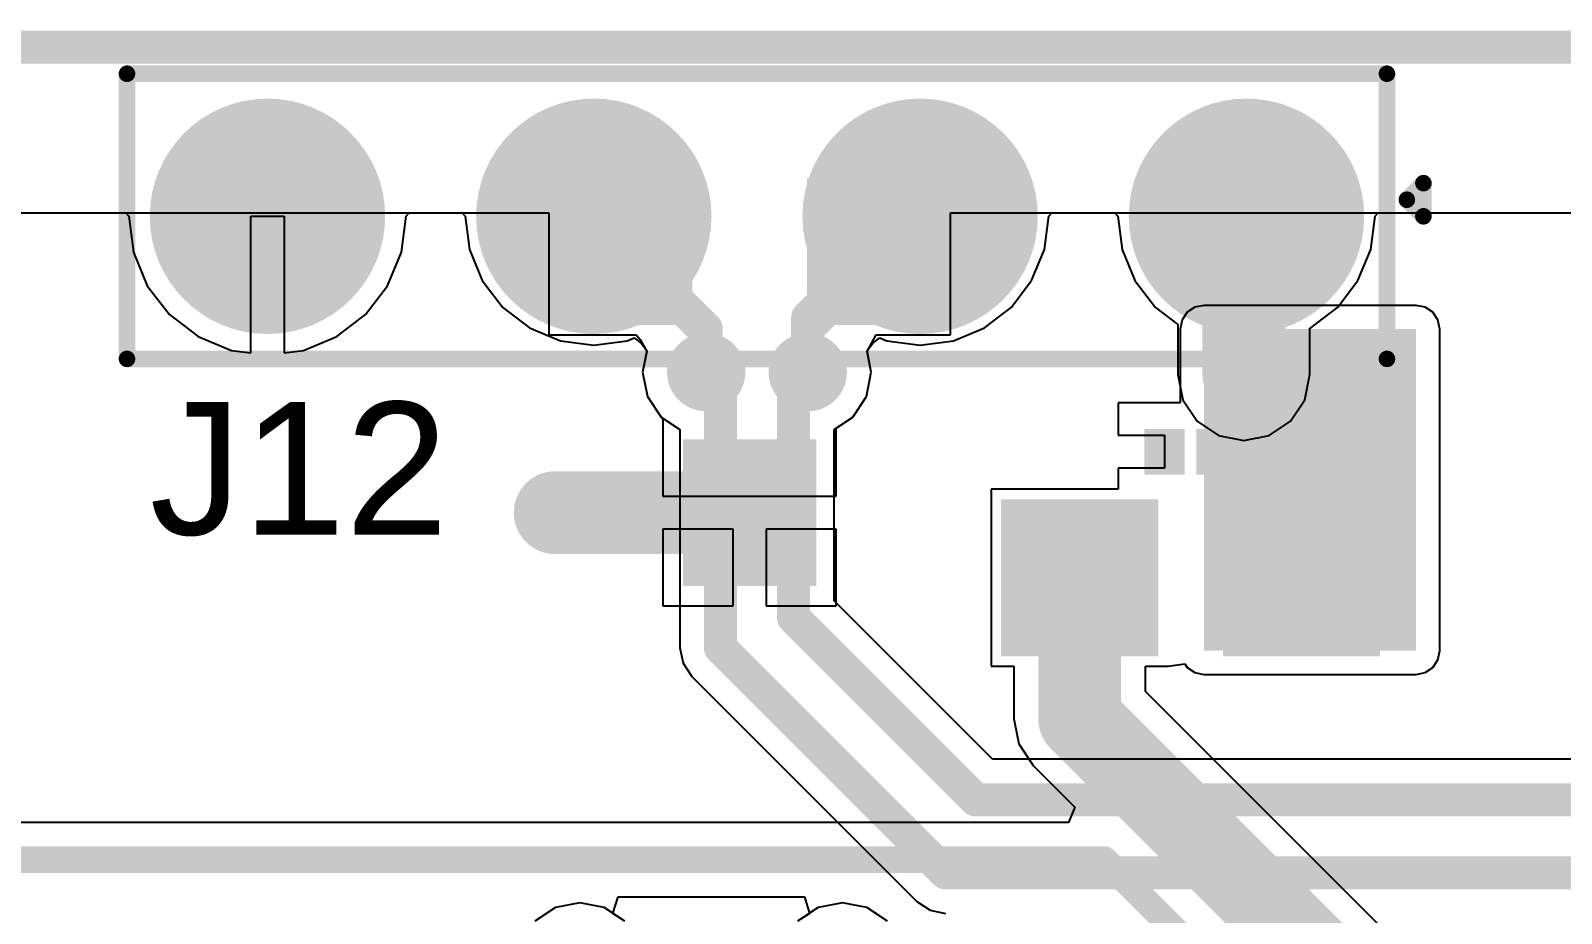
# Model space of a CAD drawing. Header units: millimetres. Extents: x -0.29 to 3.46, y -0.11 to 2.46.
# Drawn here: x 1.5641 to 2.0258, y 2.1988 to 2.465 of the extents above; entities that cross this region are included whole.
import ezdxf

# ---------------------------------------------------------------- set-up
doc = ezdxf.new("R2010")
doc.units = ezdxf.units.MM
doc.header["$MEASUREMENT"] = 0
for name, color, linetype in [('BottomLayer', 5, 'Continuous'), ('BottomPaste', 16, 'Continuous'), ('BottomSolder', 6, 'Continuous'), ('Mechanical2', 216, 'Continuous'), ('TopLayer', 1, 'Continuous'), ('TopOverlay', 2, 'Continuous'), ('TopPaste', 8, 'Continuous'), ('TopSolder', 216, 'Continuous'), ('ViaHoleLayer', 16, 'Continuous')]:
    doc.layers.add(name, color=color, linetype=linetype)
doc.styles.add('Arial', font='', dxfattribs={"height": 0.2})
doc.styles.get('Arial').set_extended_font_data('Arial')

# ---------------------------------------------------------------- blocks, each defined once
blk = doc.blocks.new('P____4_P___81')
at = {"layer": 'TopLayer'}
h = blk.add_hatch(color=1, dxfattribs=at)
edge = h.paths.add_edge_path()
edge.add_arc((-0.14764, 0), 0.0315, 0, 360)
h = blk.add_hatch(color=1, dxfattribs=at)
edge = h.paths.add_edge_path()
edge.add_arc((-0.04921, 0), 0.0315, 0, 360)
h = blk.add_hatch(color=1, dxfattribs=at)
edge = h.paths.add_edge_path()
edge.add_arc((0.04921, 0), 0.0315, 0, 360)
h = blk.add_hatch(color=1, dxfattribs=at)
edge = h.paths.add_edge_path()
edge.add_arc((0.14764, 0), 0.0315, 0, 360)
at = {"layer": 'TopPaste'}
h = blk.add_hatch(color=8, dxfattribs=at)
edge = h.paths.add_edge_path()
edge.add_arc((-0.14764, 0), 0.0315, 0, 360)
h = blk.add_hatch(color=8, dxfattribs=at)
edge = h.paths.add_edge_path()
edge.add_arc((-0.04921, 0), 0.0315, 0, 360)
h = blk.add_hatch(color=8, dxfattribs=at)
edge = h.paths.add_edge_path()
edge.add_arc((0.04921, 0), 0.0315, 0, 360)
h = blk.add_hatch(color=8, dxfattribs=at)
edge = h.paths.add_edge_path()
edge.add_arc((0.14764, 0), 0.0315, 0, 360)
at = {"layer": 'TopSolder'}
h = blk.add_hatch(color=216, dxfattribs=at)
edge = h.paths.add_edge_path()
edge.add_arc((-0.14764, 0), 0.0355, 0, 360)
h = blk.add_hatch(color=216, dxfattribs=at)
edge = h.paths.add_edge_path()
edge.add_arc((-0.04921, 0), 0.0355, 0, 360)
h = blk.add_hatch(color=216, dxfattribs=at)
edge = h.paths.add_edge_path()
edge.add_arc((0.04921, 0), 0.0355, 0, 360)
h = blk.add_hatch(color=216, dxfattribs=at)
edge = h.paths.add_edge_path()
edge.add_arc((0.14764, 0), 0.0355, 0, 360)
at = {"layer": 'TopOverlay', "const_width": 0.005}
for points in [[(0.19, 0.043), (-0.19, 0.043)], [(-0.19, 0.043), (-0.19, -0.043)], [(0.19, 0.043), (0.19, -0.043)], [(-0.196, -0.005), (-0.201, 0)], [(-0.201, 0), (-0.201, -0.01)], [(-0.196, -0.005), (-0.201, -0.01)], [(0.19, -0.043), (-0.19, -0.043)]]:
    blk.add_lwpolyline(points, dxfattribs=at)
at = {"layer": 'TopOverlay', "const_width": 0.0025}
for points in [[(-0.19125, 0.043, 1), (-0.18875, 0.043, 1)], [(-0.19125, 0.043, 1), (-0.18875, 0.043, 1)], [(0.18875, 0.043, 1), (0.19125, 0.043, 1)], [(0.18875, 0.043, 1), (0.19125, 0.043, 1)], [(-0.20225, 0, 1), (-0.19975, 0, 1)], [(-0.20225, 0, 1), (-0.19975, 0, 1)], [(-0.19725, -0.005, 1), (-0.19475, -0.005, 1)], [(-0.19725, -0.005, 1), (-0.19475, -0.005, 1)], [(-0.20225, -0.01, 1), (-0.19975, -0.01, 1)], [(-0.20225, -0.01, 1), (-0.19975, -0.01, 1)], [(-0.19125, -0.043, 1), (-0.18875, -0.043, 1)], [(-0.19125, -0.043, 1), (-0.18875, -0.043, 1)], [(0.18875, -0.043, 1), (0.19125, -0.043, 1)], [(0.18875, -0.043, 1), (0.19125, -0.043, 1)]]:
    blk.add_lwpolyline(points, format="xyb", close=True, dxfattribs=at)
blk = doc.blocks.new('F____0603_B_94')
at = {"layer": 'BottomLayer'}
for points in [[(-0.01378, -0.01969), (-0.05315, -0.01969), (-0.05315, 0.01969), (-0.01378, 0.01969)], [(0.05315, -0.01969), (0.01378, -0.01969), (0.01378, 0.01969), (0.05315, 0.01969)]]:
    blk.add_hatch(color=5, dxfattribs=at).paths.add_polyline_path(points)
at = {"layer": 'BottomPaste'}
for points in [[(-0.01378, -0.01969), (-0.05315, -0.01969), (-0.05315, 0.01969), (-0.01378, 0.01969)], [(0.05315, -0.01969), (0.01378, -0.01969), (0.01378, 0.01969), (0.05315, 0.01969)]]:
    blk.add_hatch(color=16, dxfattribs=at).paths.add_polyline_path(points)
at = {"layer": 'BottomSolder'}
for points in [[(-0.00978, -0.02369), (-0.05715, -0.02369), (-0.05715, 0.02369), (-0.00978, 0.02369)], [(0.05715, -0.02369), (0.00978, -0.02369), (0.00978, 0.02369), (0.05715, 0.02369)]]:
    blk.add_hatch(color=6, dxfattribs=at).paths.add_polyline_path(points)
blk = doc.blocks.new('S___23_B_104')
at = {"layer": 'BottomLayer'}
for points in [[(-0.05354, 0.05748), (-0.02126, 0.05748), (-0.02126, 0.02126), (-0.05354, 0.02126)], [(0.02126, 0.05748), (0.05354, 0.05748), (0.05354, 0.02126), (0.02126, 0.02126)], [(-0.01614, -0.02126), (0.01614, -0.02126), (0.01614, -0.05748), (-0.01614, -0.05748)]]:
    blk.add_hatch(color=5, dxfattribs=at).paths.add_polyline_path(points)
at = {"layer": 'BottomPaste'}
for points in [[(-0.05354, 0.05748), (-0.02126, 0.05748), (-0.02126, 0.02126), (-0.05354, 0.02126)], [(0.02126, 0.05748), (0.05354, 0.05748), (0.05354, 0.02126), (0.02126, 0.02126)], [(-0.01614, -0.02126), (0.01614, -0.02126), (0.01614, -0.05748), (-0.01614, -0.05748)]]:
    blk.add_hatch(color=16, dxfattribs=at).paths.add_polyline_path(points)
at = {"layer": 'BottomSolder'}
for points in [[(-0.05754, 0.06148), (-0.01726, 0.06148), (-0.01726, 0.01726), (-0.05754, 0.01726)], [(0.01726, 0.06148), (0.05754, 0.06148), (0.05754, 0.01726), (0.01726, 0.01726)], [(-0.02014, -0.01726), (0.02014, -0.01726), (0.02014, -0.06148), (-0.02014, -0.06148)]]:
    blk.add_hatch(color=6, dxfattribs=at).paths.add_polyline_path(points)
blk = doc.blocks.new('DSN0603_2_B_105')
at = {"layer": 'BottomLayer'}
for points in [[(-0.01181, 0.00472), (-0.00394, 0.00472), (-0.00394, -0.00472), (-0.01181, -0.00472)], [(0.00394, 0.00472), (0.01181, 0.00472), (0.01181, -0.00472), (0.00394, -0.00472)]]:
    blk.add_hatch(color=5, dxfattribs=at).paths.add_polyline_path(points)
at = {"layer": 'BottomPaste'}
for points in [[(-0.01181, 0.00472), (-0.00394, 0.00472), (-0.00394, -0.00472), (-0.01181, -0.00472)], [(0.00394, 0.00472), (0.01181, 0.00472), (0.01181, -0.00472), (0.00394, -0.00472)]]:
    blk.add_hatch(color=16, dxfattribs=at).paths.add_polyline_path(points)
at = {"layer": 'BottomSolder'}
for points in [[(-0.01398, 0.00689), (-0.00177, 0.00689), (-0.00177, -0.00689), (-0.01398, -0.00689)], [(0.00177, 0.00689), (0.01398, 0.00689), (0.01398, -0.00689), (0.00177, -0.00689)]]:
    blk.add_hatch(color=6, dxfattribs=at).paths.add_polyline_path(points)

msp = doc.modelspace()

# ---------------------------------------------------------------- hatches: boundary and pattern name
at = {"layer": 'BottomLayer'}
h = msp.add_hatch(color=5, dxfattribs=at)
edge = h.paths.add_edge_path()
edge.add_arc((1.7679, 2.362), 0.01181, 0, 360)
h = msp.add_hatch(color=5, dxfattribs=at)
edge = h.paths.add_edge_path()
edge.add_arc((1.79852, 2.362), 0.01181, 0, 360)
msp.add_hatch(color=5, dxfattribs=at).paths.add_polyline_path([(1.918, 2.278), (1.982, 2.278), (1.982, 2.375), (1.918, 2.375)])
h = msp.add_hatch(color=5, dxfattribs=at)
edge = h.paths.add_edge_path()
edge.add_arc((1.93006, 2.36128), 0.01181, 0, 360)
h = msp.add_hatch(color=5, dxfattribs=at)
edge = h.paths.add_edge_path()
edge.add_arc((1.72237, 2.31963), 0.01181, 0, 360)
at = {"layer": 'TopLayer'}
h = msp.add_hatch(color=1, dxfattribs=at)
edge = h.paths.add_edge_path()
edge.add_arc((1.7679, 2.362), 0.01181, 0, 360)
h = msp.add_hatch(color=1, dxfattribs=at)
edge = h.paths.add_edge_path()
edge.add_arc((1.79852, 2.362), 0.01181, 0, 360)
h = msp.add_hatch(color=1, dxfattribs=at)
edge = h.paths.add_edge_path()
edge.add_arc((1.93006, 2.36128), 0.01181, 0, 360)
h = msp.add_hatch(color=1, dxfattribs=at)
edge = h.paths.add_edge_path()
edge.add_arc((1.72237, 2.31963), 0.01181, 0, 360)
at = {"layer": 'ViaHoleLayer'}
h = msp.add_hatch(color=16, dxfattribs=at)
edge = h.paths.add_edge_path()
edge.add_arc((1.7679, 2.362), 0.00591, 0, 360)
h = msp.add_hatch(color=16, dxfattribs=at)
edge = h.paths.add_edge_path()
edge.add_arc((1.79852, 2.362), 0.00591, 0, 360)
h = msp.add_hatch(color=16, dxfattribs=at)
edge = h.paths.add_edge_path()
edge.add_arc((1.93006, 2.36128), 0.00591, 0, 360)
h = msp.add_hatch(color=16, dxfattribs=at)
edge = h.paths.add_edge_path()
edge.add_arc((1.72237, 2.31963), 0.00591, 0, 360)

# ---------------------------------------------------------------- linework, layer by layer
at = {"layer": 'BottomLayer'}
for p, q in [((1.253, 2.41), (1.72046, 2.41)), ((1.72046, 2.41), (1.72046, 2.37326)), ((1.84154, 2.37326), (1.84154, 2.41)), ((1.84154, 2.41), (2.393, 2.41)), ((1.91141, 2.37773), (1.91086, 2.375)), ((1.91295, 2.38005), (1.91141, 2.37773)), ((1.91527, 2.38159), (1.91295, 2.38005)), ((1.918, 2.38214), (1.91527, 2.38159)), ((1.982, 2.38214), (1.918, 2.38214)), ((1.98473, 2.38159), (1.982, 2.38214)), ((1.98705, 2.38005), (1.98473, 2.38159)), ((1.98859, 2.37773), (1.98705, 2.38005)), ((1.98914, 2.375), (1.98859, 2.37773)), ((1.72046, 2.37326), (1.74679, 2.37326)), ((1.74679, 2.37326), (1.74802, 2.37184)), ((1.81646, 2.36826), (1.81918, 2.37326)), ((1.81918, 2.37326), (1.84154, 2.37326)), ((1.91086, 2.375), (1.91086, 2.35272)), ((1.98914, 2.278), (1.98914, 2.375)), ((1.74802, 2.37184), (1.74997, 2.36826)), ((1.74997, 2.36826), (1.74872, 2.362)), ((1.8177, 2.362), (1.81646, 2.36826)), ((1.74872, 2.362), (1.75018, 2.35466)), ((1.81624, 2.35466), (1.8177, 2.362)), ((1.75018, 2.35466), (1.75434, 2.34844)), ((1.81209, 2.34844), (1.81624, 2.35466)), ((1.91086, 2.35272), (1.89219, 2.35272)), ((1.89219, 2.35272), (1.89219, 2.343)), ((1.75434, 2.34844), (1.75442, 2.34839)), ((1.75442, 2.34839), (1.75486, 2.34774)), ((1.75486, 2.34774), (1.75486, 2.32463)), ((1.80714, 2.34513), (1.81209, 2.34844)), ((1.80714, 2.32463), (1.80714, 2.34513)), ((1.89219, 2.343), (1.90613, 2.343)), ((1.90613, 2.343), (1.90613, 2.333)), ((1.90613, 2.333), (1.89219, 2.333)), ((1.89219, 2.333), (1.89219, 2.32668)), ((1.75486, 2.32463), (1.80714, 2.32463)), ((1.89219, 2.32668), (1.85385, 2.32668)), ((1.85385, 2.32668), (1.85385, 2.27332)), ((1.776, 2.31463), (1.75486, 2.31463)), ((1.75486, 2.31463), (1.75486, 2.29152)), ((1.776, 2.29152), (1.776, 2.31463)), ((1.80714, 2.31463), (1.786, 2.31463)), ((1.786, 2.31463), (1.786, 2.29152)), ((1.80714, 2.29152), (1.80714, 2.31463)), ((1.75486, 2.29152), (1.776, 2.29152)), ((1.786, 2.29152), (1.80714, 2.29152)), ((1.98859, 2.27527), (1.98914, 2.278)), ((1.85385, 2.27332), (1.86065, 2.27332)), ((1.86065, 2.27332), (1.86065, 2.25746)), ((1.90042, 2.2657), (1.90042, 2.27332)), ((1.90042, 2.27332), (1.90722, 2.27332)), ((1.90722, 2.27331), (1.91222, 2.27405)), ((1.90722, 2.27332), (1.90722, 2.27331)), ((1.91222, 2.27405), (1.91295, 2.27295)), ((1.91295, 2.27295), (1.91527, 2.27141)), ((1.98473, 2.27141), (1.98705, 2.27295)), ((1.98705, 2.27295), (1.98859, 2.27527)), ((1.91527, 2.27141), (1.918, 2.27086)), ((1.918, 2.27086), (1.982, 2.27086)), ((1.982, 2.27086), (1.98473, 2.27141)), ((2.16924, 1.99688), (1.90042, 2.2657)), ((1.86065, 2.25746), (1.86217, 2.24986)), ((1.86217, 2.24986), (1.86648, 2.24341)), ((1.86648, 2.24341), (1.87905, 2.23083)), ((1.87905, 2.23083), (1.87713, 2.22622)), ((1.87713, 2.22622), (1.32013, 2.22622)), ((1.73978, 2.19878), (1.7413, 2.20378)), ((1.7413, 2.20378), (1.79752, 2.20378)), ((1.79752, 2.20378), (1.79904, 2.19878)), ((1.74338, 2.19638), (1.73978, 2.19878)), ((1.79904, 2.19878), (1.79544, 2.19638))]:
    msp.add_line(p, q, dxfattribs=at)
for points, const_width in [([(1.7436, 2.39837), (1.7679, 2.37407)], 0.01), ([(1.79852, 2.37849), (1.8184, 2.39837)], 0.01), ([(1.79852, 2.362), (1.79852, 2.37849)], 0.01), ([(1.7679, 2.362), (1.7679, 2.37407)], 0.01), ([(1.72237, 2.31963), (1.781, 2.31963)], 0.025), ([(1.88054, 2.25746), (1.88054, 2.3)], 0.025), ([(1.88054, 2.25746), (2.161, 1.977)], 0.025), ([(1.305, 2.215), (1.888, 2.215)], 0.008), ([(1.888, 2.215), (1.949, 2.154)], 0.008)]:
    msp.add_lwpolyline(points, dxfattribs=dict(at, const_width=const_width))
for points, const_width in [([(1.7411, 2.39837, 1), (1.7461, 2.39837, 1)], 0.005), ([(1.8159, 2.39837, 1), (1.8209, 2.39837, 1)], 0.005), ([(1.79602, 2.37849, 1), (1.80102, 2.37849, 1)], 0.005), ([(1.79602, 2.37849, 1), (1.80102, 2.37849, 1)], 0.005), ([(1.7654, 2.37407, 1), (1.7704, 2.37407, 1)], 0.005), ([(1.7654, 2.37407, 1), (1.7704, 2.37407, 1)], 0.005), ([(1.7654, 2.362, 1), (1.7704, 2.362, 1)], 0.005), ([(1.79602, 2.362, 1), (1.80102, 2.362, 1)], 0.005), ([(1.71612, 2.31963, 1), (1.72862, 2.31963, 1)], 0.0125), ([(1.77475, 2.31963, 1), (1.78725, 2.31963, 1)], 0.0125), ([(1.87429, 2.3, 1), (1.88679, 2.3, 1)], 0.0125), ([(1.87429, 2.25746, 1), (1.88679, 2.25746, 1)], 0.0125), ([(1.87429, 2.25746, 1), (1.88679, 2.25746, 1)], 0.0125), ([(1.886, 2.215, 1), (1.89, 2.215, 1)], 0.004), ([(1.886, 2.215, 1), (1.89, 2.215, 1)], 0.004)]:
    msp.add_lwpolyline(points, format="xyb", close=True, dxfattribs=dict(at, const_width=const_width))
at = {"layer": 'Mechanical2', "const_width": 0.01}
msp.add_lwpolyline([(0, 2.46), (3.454, 2.46)], dxfattribs=at)
at = {"layer": 'TopLayer'}
for p, q in [((1.253, 2.41), (1.59284, 2.41)), ((1.59284, 2.41), (1.59372, 2.409)), ((1.67743, 2.409), (1.67831, 2.41)), ((1.67831, 2.41), (1.69429, 2.41)), ((1.69429, 2.41), (1.69517, 2.409)), ((1.87125, 2.409), (1.87213, 2.41)), ((1.87213, 2.41), (1.89115, 2.41)), ((1.89115, 2.41), (1.89202, 2.409)), ((1.96968, 2.409), (1.97056, 2.41)), ((1.97056, 2.41), (2.38774, 2.41)), ((1.59372, 2.409), (1.59515, 2.39817)), ((1.63057, 2.3678), (1.63057, 2.409)), ((1.63057, 2.409), (1.64057, 2.409)), ((1.64057, 2.409), (1.64057, 2.3678)), ((1.676, 2.39817), (1.67743, 2.409)), ((1.69517, 2.409), (1.69649, 2.39895)), ((1.86993, 2.39895), (1.87125, 2.409)), ((1.89202, 2.409), (1.89335, 2.39895)), ((1.96836, 2.39895), (1.96968, 2.409)), ((1.59515, 2.39817), (1.59933, 2.38807)), ((1.67182, 2.38807), (1.676, 2.39817)), ((1.69649, 2.39895), (1.70037, 2.38959)), ((1.86605, 2.38959), (1.86993, 2.39895)), ((1.89335, 2.39895), (1.89722, 2.38959)), ((1.96448, 2.38959), (1.96836, 2.39895)), ((1.59933, 2.38807), (1.60598, 2.3794)), ((1.66517, 2.3794), (1.67182, 2.38807)), ((1.70037, 2.38959), (1.70654, 2.38154)), ((1.85988, 2.38154), (1.86605, 2.38959)), ((1.89722, 2.38959), (1.90339, 2.38154)), ((1.95831, 2.38154), (1.96448, 2.38959)), ((1.60598, 2.3794), (1.61465, 2.37275)), ((1.6565, 2.37275), (1.66517, 2.3794)), ((1.70654, 2.38154), (1.71459, 2.37537)), ((1.85184, 2.37537), (1.85988, 2.38154)), ((1.90339, 2.38154), (1.91018, 2.37634)), ((1.95026, 2.37537), (1.95831, 2.38154)), ((1.71459, 2.37537), (1.72395, 2.37149)), ((1.84247, 2.37149), (1.85184, 2.37537)), ((1.91018, 2.37634), (1.91018, 2.36128)), ((1.94994, 2.37524), (1.95026, 2.37537)), ((1.94994, 2.36128), (1.94994, 2.37524)), ((1.61465, 2.37275), (1.62474, 2.36857)), ((1.62474, 2.36857), (1.63057, 2.3678)), ((1.64057, 2.3678), (1.64641, 2.36857)), ((1.64641, 2.36857), (1.6565, 2.37275)), ((1.72395, 2.37149), (1.734, 2.37017)), ((1.734, 2.37017), (1.74405, 2.37149)), ((1.74405, 2.37149), (1.74621, 2.37239)), ((1.74621, 2.37239), (1.74828, 2.37079)), ((1.74828, 2.37079), (1.75003, 2.36856)), ((1.75003, 2.36856), (1.74872, 2.362)), ((1.8164, 2.36856), (1.81814, 2.37079)), ((1.8177, 2.362), (1.8164, 2.36856)), ((1.81814, 2.37079), (1.82022, 2.37239)), ((1.82022, 2.37239), (1.82238, 2.37149)), ((1.82238, 2.37149), (1.83243, 2.37017)), ((1.83243, 2.37017), (1.84247, 2.37149)), ((1.74872, 2.362), (1.75018, 2.35466)), ((1.81624, 2.35466), (1.8177, 2.362)), ((1.91018, 2.36128), (1.91169, 2.35367)), ((1.94843, 2.35367), (1.94994, 2.36128)), ((1.75018, 2.35466), (1.75434, 2.34844)), ((1.81209, 2.34844), (1.81624, 2.35466)), ((1.91169, 2.35367), (1.916, 2.34722)), ((1.94412, 2.34722), (1.94843, 2.35367)), ((1.75434, 2.34844), (1.75998, 2.34467)), ((1.80645, 2.34467), (1.81209, 2.34844)), ((1.916, 2.34722), (1.92245, 2.34291)), ((1.93767, 2.34291), (1.94412, 2.34722)), ((1.75998, 2.34467), (1.75998, 2.27889)), ((1.80645, 2.29307), (1.80645, 2.34467)), ((1.92245, 2.34291), (1.93006, 2.3414)), ((1.93006, 2.3414), (1.93767, 2.34291)), ((1.85428, 2.24524), (1.80645, 2.29307)), ((1.75998, 2.27889), (1.76091, 2.27421)), ((1.76091, 2.27421), (1.76356, 2.27024)), ((1.76356, 2.27024), (1.83145, 2.20235)), ((2.28135, 2.24524), (1.85428, 2.24524)), ((1.83145, 2.20235), (1.83542, 2.1997)), ((1.72248, 2.20054), (1.71626, 2.19638)), ((1.72982, 2.202), (1.72248, 2.20054)), ((1.73716, 2.20054), (1.72982, 2.202)), ((1.74338, 2.19638), (1.73716, 2.20054)), ((1.80166, 2.20054), (1.79544, 2.19638)), ((1.809, 2.202), (1.80166, 2.20054)), ((1.81634, 2.20054), (1.809, 2.202)), ((1.82256, 2.19638), (1.81634, 2.20054)), ((1.83542, 2.1997), (1.8401, 2.19876))]:
    msp.add_line(p, q, dxfattribs=at)
for points, const_width in [([(1.93006, 2.36128), (1.93006, 2.40821)], 0.025), ([(1.734, 2.409), (1.7679, 2.3751)], 0.01), ([(1.79852, 2.3751), (1.83243, 2.409)], 0.01), ([(1.93006, 2.40821), (1.93085, 2.409)], 0.008), ([(1.7679, 2.362), (1.7679, 2.3751)], 0.01), ([(1.79852, 2.362), (1.79852, 2.3751)], 0.01), ([(1.7679, 2.362), (1.77221, 2.35769)], 0.01), ([(1.79421, 2.35769), (1.79852, 2.362)], 0.01), ([(1.77221, 2.27889), (1.77221, 2.35769)], 0.01), ([(1.79421, 2.288), (1.79421, 2.35769)], 0.01), ([(1.79421, 2.288), (1.84921, 2.233)], 0.01), ([(1.77221, 2.27889), (1.8401, 2.211)], 0.01), ([(1.84921, 2.233), (2.2418, 2.233)], 0.01), ([(1.8401, 2.211), (2.396, 2.211)], 0.01)]:
    msp.add_lwpolyline(points, dxfattribs=dict(at, const_width=const_width))
for points, const_width in [([(1.92381, 2.40821, 1), (1.93631, 2.40821, 1)], 0.0125), ([(1.7315, 2.409, 1), (1.7365, 2.409, 1)], 0.005), ([(1.82993, 2.409, 1), (1.83493, 2.409, 1)], 0.005), ([(1.92806, 2.40821, 1), (1.93206, 2.40821, 1)], 0.004), ([(1.92885, 2.409, 1), (1.93285, 2.409, 1)], 0.004), ([(1.7654, 2.3751, 1), (1.7704, 2.3751, 1)], 0.005), ([(1.7654, 2.3751, 1), (1.7704, 2.3751, 1)], 0.005), ([(1.79602, 2.3751, 1), (1.80102, 2.3751, 1)], 0.005), ([(1.79602, 2.3751, 1), (1.80102, 2.3751, 1)], 0.005), ([(1.92381, 2.36128, 1), (1.93631, 2.36128, 1)], 0.0125), ([(1.7654, 2.362, 1), (1.7704, 2.362, 1)], 0.005), ([(1.7654, 2.362, 1), (1.7704, 2.362, 1)], 0.005), ([(1.79602, 2.362, 1), (1.80102, 2.362, 1)], 0.005), ([(1.79602, 2.362, 1), (1.80102, 2.362, 1)], 0.005), ([(1.76971, 2.35769, 1), (1.77471, 2.35769, 1)], 0.005), ([(1.76971, 2.35769, 1), (1.77471, 2.35769, 1)], 0.005), ([(1.79171, 2.35769, 1), (1.79671, 2.35769, 1)], 0.005), ([(1.79171, 2.35769, 1), (1.79671, 2.35769, 1)], 0.005), ([(1.79171, 2.288, 1), (1.79671, 2.288, 1)], 0.005), ([(1.79171, 2.288, 1), (1.79671, 2.288, 1)], 0.005), ([(1.76971, 2.27889, 1), (1.77471, 2.27889, 1)], 0.005), ([(1.76971, 2.27889, 1), (1.77471, 2.27889, 1)], 0.005), ([(1.84671, 2.233, 1), (1.85171, 2.233, 1)], 0.005), ([(1.84671, 2.233, 1), (1.85171, 2.233, 1)], 0.005), ([(1.8376, 2.211, 1), (1.8426, 2.211, 1)], 0.005), ([(1.8376, 2.211, 1), (1.8426, 2.211, 1)], 0.005)]:
    msp.add_lwpolyline(points, format="xyb", close=True, dxfattribs=dict(at, const_width=const_width))

# ---------------------------------------------------------------- block references
at = {"rotation": 180}
msp.add_blockref('P____4_P___81', (1.78321, 2.409), dxfattribs=at)
for name, p in [('S___23_B_104', (1.781, 2.359)), ('DSN0603_2_B_105', (1.914, 2.338)), ('F____0603_B_94', (1.914, 2.3))]:
    msp.add_blockref(name, p)

# ---------------------------------------------------------------- texts
at = {"layer": 'TopOverlay', "style": 'Arial'}
msp.add_text('J12', height=0.04, dxfattribs=at).set_placement((1.60002, 2.31301))

doc.saveas('drawing.dxf')
